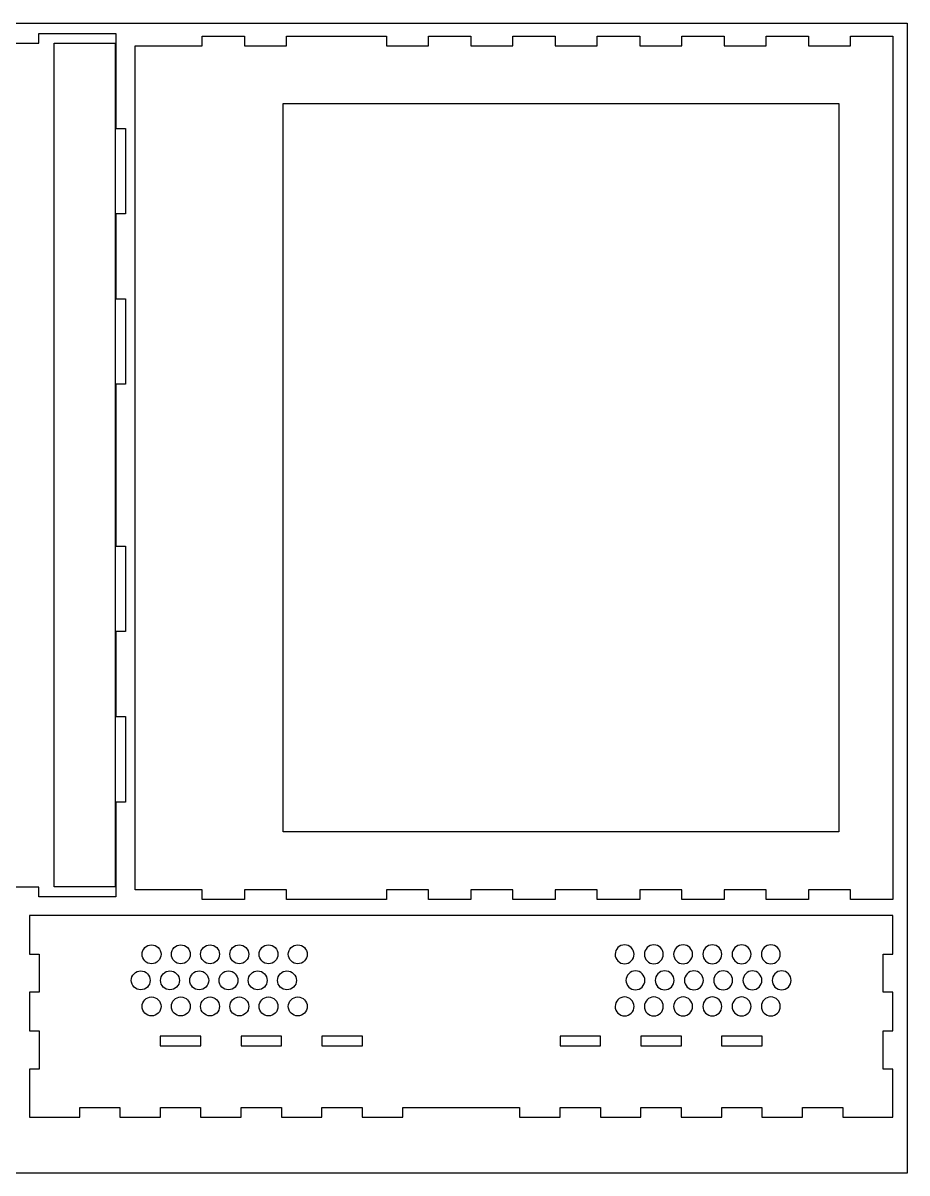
# Model space of a CAD drawing. Extents: x 10 to 3869, y -272 to 2204.
# Drawn here: x 1968 to 2429, y 93 to 692 of the extents above; entities that cross this region are included whole.
import ezdxf

# ---------------------------------------------------------------- set-up
doc = ezdxf.new("R2010")
doc.units = 0
doc.layers.add('Calque_1', color=7, linetype='CONTINUOUS')

msp = doc.modelspace()

# ---------------------------------------------------------------- linework, layer by layer
at = {"layer": 'Calque_1', "color": 3}
for p, q in [((1229.365139, 692.143719), (2428.865155, 692.143719)), ((2428.865155, 692.143719), (2428.865155, 92.643704)), ((1984.290242, 681.614536), (2016.102275, 681.614536)), ((1984.290242, 241.802433), (1984.290242, 681.614536)), ((2016.102275, 681.614536), (2016.102275, 241.802433)), ((2016.102275, 241.802433), (1984.290242, 241.802433)), ((2428.865155, 92.643704), (1229.365139, 92.643704))]:
    msp.add_line(p, q, dxfattribs=at)
at = {"layer": 'Calque_1', "color": 7}
for p, q in [((1976.352728, 681.614536), (1976.352728, 686.614526)), ((1976.352728, 686.614526), (2016.402715, 686.614526)), ((2016.402715, 686.614526), (2016.402715, 681.614536)), ((2061.456886, 680.264535), (2061.456886, 685.264537)), ((2061.456886, 685.264537), (2083.506887, 685.264537)), ((2083.506887, 685.264537), (2083.506884, 680.264535)), ((2105.406886, 680.264535), (2105.406883, 685.264537)), ((2105.406883, 685.264537), (2157.506887, 685.264537)), ((2157.506887, 685.264537), (2157.506887, 680.264535)), ((2179.406886, 680.264535), (2179.406889, 685.264537)), ((2179.406889, 685.264537), (2201.506888, 685.264537)), ((2201.506888, 685.264537), (2201.506888, 680.264535)), ((2223.40689, 680.264535), (2223.40689, 685.264537)), ((2223.40689, 685.264537), (2245.506888, 685.264537)), ((2245.506888, 685.264537), (2245.506888, 680.264535)), ((2267.40689, 680.264535), (2267.406887, 685.264537)), ((2267.406887, 685.264537), (2289.506891, 685.264537)), ((2289.506891, 685.264537), (2289.506891, 680.264535)), ((2311.40689, 680.264536), (2311.40689, 685.264537)), ((2311.40689, 685.264537), (2333.506892, 685.264537)), ((2333.506892, 685.264537), (2333.506892, 680.264535)), ((2355.406891, 680.264535), (2355.406891, 685.264537)), ((2355.406891, 685.264537), (2377.506893, 685.264537)), ((2377.506893, 685.264537), (2377.506893, 680.264535)), ((2399.406895, 680.264535), (2399.406892, 685.264537)), ((2399.406892, 685.264537), (2421.456895, 685.264537)), ((2421.456895, 685.264537), (2421.456895, 680.264535)), ((1936.452742, 681.614536), (1976.352728, 681.614536)), ((2016.402715, 681.614536), (2016.402715, 637.22007)), ((2026.456896, 240.264528), (2026.456896, 680.264535)), ((2026.456896, 680.264535), (2061.456886, 680.264535)), ((2083.506884, 680.264535), (2105.406886, 680.264535)), ((2157.506887, 680.264535), (2179.406886, 680.264535)), ((2201.506888, 680.264535), (2223.40689, 680.264535)), ((2245.506888, 680.264535), (2267.40689, 680.264535)), ((2289.506891, 680.264535), (2311.40689, 680.264536)), ((2333.506892, 680.264535), (2355.406891, 680.264535)), ((2377.506893, 680.264535), (2399.406895, 680.264535)), ((2421.456895, 680.264535), (2421.456895, 240.264528)), ((2103.661141, 270.414837), (2103.661141, 650.114197)), ((2103.661141, 650.114197), (2393.360481, 650.114197)), ((2393.360481, 650.114197), (2393.360481, 270.414837)), ((2016.402715, 637.22007), (2021.402705, 637.22007)), ((2021.402705, 637.22007), (2021.402705, 592.675638)), ((2021.402705, 592.675638), (2016.402715, 592.675638)), ((2016.402715, 592.675638), (2016.402715, 548.331205)), ((2016.402715, 548.331205), (2021.402705, 548.331205)), ((2021.402705, 548.331205), (2021.402705, 503.786772)), ((2021.402705, 503.786772), (2016.402715, 503.786772)), ((2016.402715, 503.786772), (2016.402715, 419.442313)), ((2016.402715, 419.442313), (2021.402705, 419.442313)), ((2021.402705, 419.442313), (2021.402705, 374.897855)), ((2021.402705, 374.897855), (2016.402715, 374.897855)), ((2016.402715, 374.897855), (2016.402715, 330.553394)), ((2016.402715, 330.553394), (2021.402705, 330.553394)), ((2021.402705, 330.553394), (2021.402705, 286.008964)), ((2021.402705, 286.008964), (2016.402715, 286.008964)), ((2016.402715, 286.008964), (2016.402715, 241.61455)), ((2393.360481, 270.414837), (2103.661141, 270.414837)), ((1976.352756, 241.61455), (1936.452742, 241.61455)), ((1976.352756, 236.614559), (1976.352756, 241.61455)), ((2016.402715, 241.61455), (2016.402715, 236.614559)), ((2061.456886, 240.264528), (2026.456896, 240.264528)), ((2061.456886, 235.26451), (2061.456886, 240.264528)), ((2105.406886, 240.264528), (2083.506884, 240.264528)), ((2083.506884, 240.264528), (2083.506887, 235.26451)), ((2105.406883, 235.26451), (2105.406886, 240.264528)), ((2179.406886, 240.264528), (2157.506887, 240.264528)), ((2157.506887, 240.264528), (2157.506887, 235.26451)), ((2179.406889, 235.26451), (2179.406886, 240.264528)), ((2223.40689, 240.264528), (2201.506888, 240.264528)), ((2201.506888, 240.264528), (2201.506888, 235.26451)), ((2223.40689, 235.26451), (2223.40689, 240.264528)), ((2267.40689, 240.264528), (2245.506888, 240.264528)), ((2245.506888, 240.264528), (2245.506888, 235.26451)), ((2267.406887, 235.26451), (2267.40689, 240.264528)), ((2311.40689, 240.264528), (2289.506891, 240.264528)), ((2289.506891, 240.264528), (2289.506891, 235.26451)), ((2311.40689, 235.26451), (2311.40689, 240.264528)), ((2355.406891, 240.264528), (2333.506892, 240.264528)), ((2333.506892, 240.264528), (2333.506892, 235.26451)), ((2355.406891, 235.26451), (2355.406891, 240.264528)), ((2399.406895, 240.264528), (2377.506893, 240.264528)), ((2377.506893, 240.264528), (2377.506893, 235.26451)), ((2399.406892, 235.26451), (2399.406895, 240.264528)), ((2421.456895, 240.264528), (2421.456895, 235.26451)), ((2016.402715, 236.614559), (1976.352756, 236.614559)), ((2083.506887, 235.26451), (2061.456886, 235.26451)), ((2157.506887, 235.26451), (2105.406883, 235.26451)), ((2201.506888, 235.26451), (2179.406889, 235.26451)), ((2245.506888, 235.26451), (2223.40689, 235.26451)), ((2289.506891, 235.26451), (2267.406887, 235.26451)), ((2333.506892, 235.26451), (2311.40689, 235.26451)), ((2377.506893, 235.26451), (2355.406891, 235.26451)), ((2421.456895, 235.26451), (2399.406892, 235.26451)), ((1976.456854, 226.797928), (1971.456864, 226.797928)), ((1971.456864, 226.797928), (1971.456864, 206.747929)), ((2416.456888, 226.797928), (1976.456854, 226.797928)), ((2421.456906, 226.797928), (2416.456888, 226.797928)), ((2421.456878, 206.747929), (2421.456906, 226.797928)), ((1971.456864, 206.747929), (1976.456854, 206.747929)), ((1976.456854, 206.747929), (1976.456854, 186.847932)), ((2030.103729, 206.657245), (2030.103729, 206.657245)), ((2045.350292, 206.657245), (2045.350292, 206.657245)), ((2060.596856, 206.657245), (2060.596856, 206.657245)), ((2075.843435, 206.657245), (2075.843435, 206.657245)), ((2091.09, 206.657245), (2091.09, 206.657245)), ((2106.336562, 206.657245), (2106.336562, 206.657245)), ((2286.577134, 206.657246), (2286.577134, 206.657246)), ((2301.823696, 206.657246), (2301.823696, 206.657246)), ((2317.070261, 206.657246), (2317.070261, 206.657246)), ((2332.31684, 206.657246), (2332.31684, 206.657246)), ((2347.563405, 206.657246), (2347.563405, 206.657246)), ((2362.809967, 206.657246), (2362.809967, 206.657246)), ((2416.456888, 186.847932), (2416.456888, 206.747929)), ((2416.456888, 206.747929), (2421.456878, 206.747929)), ((2024.459279, 193.06702), (2024.459279, 193.06702)), ((2039.705844, 193.06702), (2039.705844, 193.06702)), ((2054.952406, 193.06702), (2054.952406, 193.06702)), ((2070.198991, 193.06702), (2070.198991, 193.06702)), ((2085.445556, 193.06702), (2085.445556, 193.06702)), ((2100.692118, 193.06702), (2100.692118, 193.06702)), ((2292.221579, 193.067015), (2292.221579, 193.067015)), ((2307.468141, 193.067015), (2307.468141, 193.067015)), ((2322.714706, 193.067015), (2322.714706, 193.067015)), ((2337.961285, 193.067015), (2337.961285, 193.067015)), ((2353.20785, 193.067015), (2353.20785, 193.067015)), ((2368.454412, 193.067015), (2368.454412, 193.067015)), ((1976.456854, 186.847932), (1971.456864, 186.847932)), ((1971.456864, 186.847932), (1971.456864, 166.747924)), ((2421.456878, 186.847932), (2416.456888, 186.847932)), ((2421.456878, 166.747924), (2421.456878, 186.847932)), ((2030.103729, 179.476738), (2030.103729, 179.476738)), ((2045.350292, 179.476738), (2045.350292, 179.476738)), ((2060.596856, 179.476738), (2060.596856, 179.476738)), ((2075.843435, 179.476738), (2075.843435, 179.476738)), ((2091.09, 179.476738), (2091.09, 179.476738)), ((2106.336562, 179.476738), (2106.336562, 179.476738)), ((2286.577134, 179.476739), (2286.577134, 179.476739)), ((2301.823696, 179.476739), (2301.823696, 179.476739)), ((2317.070261, 179.476739), (2317.070261, 179.476739)), ((2332.31684, 179.476739), (2332.31684, 179.476739)), ((2347.563405, 179.476739), (2347.563405, 179.476739)), ((2362.809967, 179.476739), (2362.809967, 179.476739)), ((1971.456864, 166.747924), (1976.456854, 166.747924)), ((1976.456854, 166.747924), (1976.456854, 146.847954)), ((2039.56482, 163.91509), (2039.564792, 158.915128)), ((2060.717461, 163.915118), (2039.56482, 163.91509)), ((2060.717461, 158.915128), (2060.717461, 163.915118)), ((2081.670119, 163.91509), (2081.670091, 158.915128)), ((2102.822619, 163.915118), (2081.670119, 163.91509)), ((2102.822732, 158.915128), (2102.822619, 163.915118)), ((2123.775362, 163.91509), (2123.775334, 158.915128)), ((2144.927918, 163.915118), (2123.775362, 163.91509)), ((2144.928002, 158.915128), (2144.927918, 163.915118)), ((2247.985852, 163.91509), (2247.985824, 158.915128)), ((2269.138436, 163.915118), (2247.985852, 163.91509)), ((2269.138465, 158.9151), (2269.138436, 163.915118)), ((2311.243707, 163.915118), (2290.091095, 163.91509)), ((2290.091095, 163.91509), (2290.091095, 158.915128)), ((2311.243735, 158.9151), (2311.243707, 163.915118)), ((2353.348978, 163.915118), (2332.196309, 163.915118)), ((2332.196309, 163.915118), (2332.196337, 158.915128)), ((2353.348978, 158.9151), (2353.348978, 163.915118)), ((2416.456888, 146.847954), (2416.456888, 166.747924)), ((2416.456888, 166.747924), (2421.456878, 166.747924)), ((2039.564792, 158.915128), (2060.717461, 158.915128)), ((2081.670091, 158.915128), (2102.822732, 158.915128)), ((2123.775334, 158.915128), (2144.928002, 158.915128)), ((2247.985824, 158.915128), (2269.138465, 158.9151)), ((2290.091095, 158.915128), (2311.243735, 158.9151)), ((2332.196337, 158.915128), (2353.348978, 158.9151)), ((1976.456854, 146.847954), (1971.456864, 146.847954)), ((1971.456864, 146.847954), (1971.456864, 121.797938)), ((2421.456906, 146.847954), (2416.456888, 146.847954)), ((1997.559485, 121.797938), (1997.559485, 126.797928)), ((1997.559485, 126.797928), (2018.512143, 126.797928)), ((2018.512143, 126.797928), (2018.512143, 121.797938)), ((2039.664727, 121.797938), (2039.664727, 126.797928)), ((2039.664727, 126.797928), (2060.617385, 126.797928)), ((2060.617385, 126.797928), (2060.617385, 121.797938)), ((2081.769998, 121.797938), (2081.769998, 126.797928)), ((2081.769998, 126.797928), (2102.722628, 126.797928)), ((2102.722628, 126.797928), (2102.722628, 121.797938)), ((2123.875268, 121.797938), (2123.875268, 126.797928)), ((2123.875268, 126.797928), (2144.827898, 126.797928)), ((2144.827898, 126.797928), (2144.827898, 121.797938)), ((2165.980539, 121.797938), (2165.980539, 126.797928)), ((2165.980539, 126.797928), (2226.933175, 126.797928)), ((2226.933175, 126.797928), (2226.933175, 121.797938)), ((2248.085815, 121.797938), (2248.085815, 126.797928)), ((2248.085815, 126.797928), (2269.038445, 126.797928)), ((2269.038445, 126.797928), (2269.038445, 121.797938)), ((2290.191029, 121.797938), (2290.191029, 126.797928)), ((2290.191029, 126.797928), (2311.143688, 126.797928)), ((2311.143688, 126.797928), (2311.143688, 121.797938)), ((2332.2963, 121.797938), (2332.2963, 126.797928)), ((2332.2963, 126.797928), (2353.248958, 126.797928)), ((2353.248958, 126.797928), (2353.248958, 121.797938)), ((2374.401599, 121.797938), (2374.401599, 126.797928)), ((2374.401599, 126.797928), (2395.354229, 126.797928)), ((2395.354229, 126.797928), (2395.354229, 121.797938)), ((2018.512143, 121.797938), (2039.664727, 121.797938)), ((2060.617385, 121.797938), (2081.769998, 121.797938)), ((2102.722628, 121.797938), (2123.875268, 121.797938)), ((2144.827898, 121.797938), (2165.980539, 121.797938)), ((2226.933175, 121.797938), (2248.085815, 121.797938)), ((2269.038445, 121.797938), (2290.191029, 121.797938)), ((2311.143688, 121.797938), (2332.2963, 121.797938)), ((2353.248958, 121.797938), (2374.401599, 121.797938))]:
    msp.add_line(p, q, dxfattribs=at)
for points in [[(2030.103729, 206.657245), (2030.10373, 209.380468), (2032.311338, 211.588076), (2035.034561, 211.588077)], [(2035.034561, 211.588077), (2037.757784, 211.588076), (2039.965392, 209.380468), (2039.965393, 206.657245)], [(2045.350292, 206.657245), (2045.350292, 209.380468), (2047.5579, 211.588076), (2050.281123, 211.588077)], [(2050.281123, 211.588077), (2051.588861, 211.588077), (2052.843038, 211.068581), (2053.767749, 210.14387)], [(2053.767749, 210.14387), (2054.69246, 209.21916), (2055.211957, 207.964983), (2055.211957, 206.657245)], [(2060.596856, 206.657245), (2060.596857, 209.380468), (2062.804465, 211.588076), (2065.527688, 211.588077)], [(2065.527688, 211.588077), (2068.250911, 211.588076), (2070.458519, 209.380468), (2070.45852, 206.657245)], [(2075.843435, 206.657245), (2075.843436, 209.380468), (2078.051044, 211.588076), (2080.774267, 211.588077)], [(2080.774267, 211.588077), (2082.082005, 211.588077), (2083.336182, 211.068581), (2084.260893, 210.14387)], [(2084.260893, 210.14387), (2085.185604, 209.21916), (2085.705101, 207.964983), (2085.705101, 206.657245)], [(2091.09, 206.657245), (2091.090001, 209.380468), (2093.297609, 211.588076), (2096.020832, 211.588077)], [(2096.020832, 211.588077), (2098.744055, 211.588076), (2100.951663, 209.380468), (2100.951663, 206.657245)], [(2106.336562, 206.657245), (2106.336563, 209.380468), (2108.544171, 211.588076), (2111.267394, 211.588077)], [(2111.267394, 211.588077), (2113.990617, 211.588076), (2116.198225, 209.380468), (2116.198225, 206.657245)], [(2281.646303, 211.588077), (2278.92308, 211.588077), (2276.715472, 209.380468), (2276.715471, 206.657246)], [(2286.577134, 206.657246), (2286.577134, 209.380468), (2284.369526, 211.588077), (2281.646303, 211.588077)], [(2296.892865, 211.588077), (2294.169642, 211.588077), (2291.962034, 209.380468), (2291.962033, 206.657246)], [(2301.823696, 206.657246), (2301.823696, 209.380468), (2299.616088, 211.588077), (2296.892865, 211.588077)], [(2308.652804, 210.143871), (2307.728093, 209.21916), (2307.208596, 207.964984), (2307.208595, 206.657246)], [(2312.13943, 211.588077), (2310.831691, 211.588078), (2309.577515, 211.068581), (2308.652804, 210.143871)], [(2317.070261, 206.657246), (2317.070261, 209.380468), (2314.862653, 211.588077), (2312.13943, 211.588077)], [(2327.386009, 211.588077), (2324.662786, 211.588077), (2322.455178, 209.380468), (2322.455177, 206.657246)], [(2332.31684, 206.657246), (2332.31684, 209.380468), (2330.109232, 211.588077), (2327.386009, 211.588077)], [(2339.145948, 210.143871), (2338.221237, 209.21916), (2337.701739, 207.964984), (2337.701739, 206.657246)], [(2342.632574, 211.588077), (2341.324835, 211.588078), (2340.070658, 211.068581), (2339.145948, 210.143871)], [(2347.563405, 206.657246), (2347.563405, 209.380468), (2345.355796, 211.588077), (2342.632574, 211.588077)], [(2357.879136, 211.588077), (2355.155913, 211.588077), (2352.948304, 209.380468), (2352.948304, 206.657246)], [(2362.809967, 206.657246), (2362.809967, 209.380468), (2360.602358, 211.588077), (2357.879136, 211.588077)], [(2031.547934, 203.170615), (2030.623223, 204.095327), (2030.103727, 205.349506), (2030.103729, 206.657245)], [(2039.965393, 206.657245), (2039.965395, 205.349506), (2039.445899, 204.095327), (2038.521188, 203.170615)], [(2046.794496, 203.170615), (2045.869785, 204.095327), (2045.35029, 205.349506), (2045.350292, 206.657245)], [(2055.211957, 206.657245), (2055.21196, 205.349505), (2054.692463, 204.095327), (2053.767752, 203.170614)], [(2062.041061, 203.170615), (2061.11635, 204.095327), (2060.596854, 205.349506), (2060.596856, 206.657245)], [(2070.45852, 206.657245), (2070.458522, 205.349506), (2069.939026, 204.095327), (2069.014315, 203.170615)], [(2077.28764, 203.170615), (2076.362929, 204.095327), (2075.843433, 205.349506), (2075.843435, 206.657245)], [(2085.705101, 206.657245), (2085.705103, 205.349505), (2085.185607, 204.095327), (2084.260896, 203.170614)], [(2092.534205, 203.170615), (2091.609494, 204.095327), (2091.089998, 205.349506), (2091.09, 206.657245)], [(2100.951663, 206.657245), (2100.951665, 205.349506), (2100.43217, 204.095327), (2099.507459, 203.170615)], [(2107.780767, 203.170615), (2106.856056, 204.095327), (2106.33656, 205.349506), (2106.336562, 206.657245)], [(2116.198225, 206.657245), (2116.198227, 205.349506), (2115.678732, 204.095327), (2114.754021, 203.170615)], [(2276.715471, 206.657246), (2276.715469, 205.349506), (2277.234965, 204.095328), (2278.159676, 203.170616)], [(2285.13293, 203.170616), (2286.05764, 204.095328), (2286.577136, 205.349506), (2286.577134, 206.657246)], [(2291.962033, 206.657246), (2291.962031, 205.349506), (2292.481527, 204.095328), (2293.406238, 203.170616)], [(2300.379492, 203.170616), (2301.304202, 204.095328), (2301.823698, 205.349506), (2301.823696, 206.657246)], [(2307.208595, 206.657246), (2307.208593, 205.349506), (2307.72809, 204.095327), (2308.652801, 203.170615)], [(2315.626057, 203.170616), (2316.550767, 204.095328), (2317.070263, 205.349506), (2317.070261, 206.657246)], [(2322.455177, 206.657246), (2322.455175, 205.349506), (2322.974671, 204.095328), (2323.899381, 203.170616)], [(2330.872636, 203.170616), (2331.797346, 204.095328), (2332.316842, 205.349506), (2332.31684, 206.657246)], [(2337.701739, 206.657246), (2337.701737, 205.349506), (2338.221233, 204.095327), (2339.145945, 203.170615)], [(2346.119201, 203.170616), (2347.043911, 204.095328), (2347.563407, 205.349506), (2347.563405, 206.657246)], [(2352.948304, 206.657246), (2352.948302, 205.349506), (2353.467798, 204.095328), (2354.392508, 203.170616)], [(2361.365763, 203.170616), (2362.290473, 204.095328), (2362.809969, 205.349506), (2362.809967, 206.657246)], [(2025.903488, 196.553646), (2026.828198, 197.478356), (2028.082375, 197.997852), (2029.390114, 197.997852)], [(2029.390114, 197.997852), (2032.113337, 197.997852), (2034.320945, 195.790243), (2034.320945, 193.06702)], [(2035.034561, 201.726405), (2033.726822, 201.726405), (2032.472644, 202.245903), (2031.547934, 203.170615)], [(2038.521188, 203.170615), (2037.596478, 202.245903), (2036.3423, 201.726405), (2035.034561, 201.726405)], [(2039.705844, 193.06702), (2039.705845, 195.790243), (2041.913453, 197.997852), (2044.636676, 197.997852)], [(2044.636676, 197.997852), (2047.359899, 197.997852), (2049.567507, 195.790243), (2049.567507, 193.06702)], [(2050.281123, 201.726405), (2048.973384, 201.726405), (2047.719206, 202.245903), (2046.794496, 203.170615)], [(2053.767752, 203.170614), (2052.843041, 202.245902), (2051.588863, 201.726404), (2050.281123, 201.726405)], [(2056.396615, 196.553646), (2057.321325, 197.478356), (2058.575502, 197.997852), (2059.883241, 197.997852)], [(2059.883241, 197.997852), (2062.606463, 197.997852), (2064.814072, 195.790243), (2064.814072, 193.06702)], [(2065.527688, 201.726405), (2064.219949, 201.726405), (2062.965771, 202.245903), (2062.041061, 203.170615)], [(2069.014315, 203.170615), (2068.089605, 202.245903), (2066.835427, 201.726405), (2065.527688, 201.726405)], [(2071.643199, 196.553646), (2072.56791, 197.478356), (2073.822087, 197.997852), (2075.129825, 197.997852)], [(2075.129825, 197.997852), (2077.853048, 197.997852), (2080.060656, 195.790243), (2080.060657, 193.06702)], [(2080.774267, 201.726405), (2079.466528, 201.726405), (2078.21235, 202.245903), (2077.28764, 203.170615)], [(2084.260896, 203.170614), (2083.336185, 202.245902), (2082.082007, 201.726404), (2080.774267, 201.726405)], [(2085.445556, 193.06702), (2085.445556, 195.790243), (2087.653164, 197.997852), (2090.376387, 197.997852)], [(2090.376387, 197.997852), (2093.09961, 197.997852), (2095.307218, 195.790243), (2095.307219, 193.06702)], [(2096.020832, 201.726405), (2094.713093, 201.726405), (2093.458915, 202.245903), (2092.534205, 203.170615)], [(2099.507459, 203.170615), (2098.582749, 202.245903), (2097.328571, 201.726405), (2096.020832, 201.726405)], [(2100.692118, 193.06702), (2100.692118, 195.790243), (2102.899726, 197.997852), (2105.622949, 197.997852)], [(2105.622949, 197.997852), (2106.930688, 197.997852), (2108.184864, 197.478356), (2109.109575, 196.553646)], [(2111.267394, 201.726405), (2109.959655, 201.726405), (2108.705477, 202.245903), (2107.780767, 203.170615)], [(2114.754021, 203.170615), (2113.829311, 202.245903), (2112.575133, 201.726405), (2111.267394, 201.726405)], [(2278.159676, 203.170616), (2279.084386, 202.245904), (2280.338564, 201.726406), (2281.646303, 201.726406)], [(2281.646303, 201.726406), (2282.954042, 201.726406), (2284.208219, 202.245904), (2285.13293, 203.170616)], [(2287.290747, 197.997832), (2284.56753, 197.997832), (2282.359924, 195.790232), (2282.359916, 193.067015)], [(2292.221579, 193.067015), (2292.221571, 195.790232), (2290.013965, 197.997832), (2287.290747, 197.997832)], [(2293.406238, 203.170616), (2294.330948, 202.245904), (2295.585126, 201.726406), (2296.892865, 201.726406)], [(2296.892865, 201.726406), (2298.200604, 201.726406), (2299.454781, 202.245904), (2300.379492, 203.170616)], [(2302.537309, 197.997832), (2299.814092, 197.997832), (2297.606486, 195.790232), (2297.606478, 193.067015)], [(2307.468141, 193.067015), (2307.468133, 195.790232), (2305.260527, 197.997832), (2302.537309, 197.997832)], [(2308.652801, 203.170615), (2309.577512, 202.245903), (2310.83169, 201.726405), (2312.13943, 201.726406)], [(2312.13943, 201.726406), (2313.447169, 201.726406), (2314.701346, 202.245904), (2315.626057, 203.170616)], [(2317.783874, 197.997832), (2315.060656, 197.997833), (2312.853048, 195.790233), (2312.85304, 193.067015)], [(2322.714706, 193.067015), (2322.714698, 195.790232), (2320.507092, 197.997832), (2317.783874, 197.997832)], [(2323.899381, 203.170616), (2324.824092, 202.245904), (2326.078269, 201.726406), (2327.386009, 201.726406)], [(2327.386009, 201.726406), (2328.693748, 201.726406), (2329.947925, 202.245904), (2330.872636, 203.170616)], [(2333.030453, 197.997832), (2330.307236, 197.997832), (2328.09963, 195.790232), (2328.099622, 193.067015)], [(2337.961285, 193.067015), (2337.961277, 195.790232), (2335.753671, 197.997832), (2333.030453, 197.997832)], [(2339.145945, 203.170615), (2340.070656, 202.245903), (2341.324834, 201.726405), (2342.632574, 201.726406)], [(2342.632574, 201.726406), (2343.940313, 201.726406), (2345.19449, 202.245904), (2346.119201, 203.170616)], [(2348.277018, 197.997832), (2345.5538, 197.997833), (2343.346192, 195.790233), (2343.346184, 193.067015)], [(2353.20785, 193.067015), (2353.207841, 195.790232), (2351.000235, 197.997832), (2348.277018, 197.997832)], [(2354.392508, 203.170616), (2355.317219, 202.245904), (2356.571396, 201.726406), (2357.879136, 201.726406)], [(2357.879136, 201.726406), (2359.186875, 201.726406), (2360.441052, 202.245904), (2361.365763, 203.170616)], [(2363.52358, 197.997832), (2360.800363, 197.997832), (2358.592757, 195.790232), (2358.592749, 193.067015)], [(2368.454412, 193.067015), (2368.454403, 195.790232), (2366.246798, 197.997832), (2363.52358, 197.997832)], [(2024.459279, 193.06702), (2024.459279, 194.374759), (2024.978777, 195.628935), (2025.903488, 196.553646)], [(2029.390114, 188.136192), (2026.666891, 188.136191), (2024.459281, 190.343798), (2024.459279, 193.06702)], [(2034.320945, 193.06702), (2034.320943, 190.343799), (2032.113335, 188.136192), (2029.390114, 188.136192)], [(2044.636676, 188.136192), (2041.913454, 188.136192), (2039.705846, 190.343799), (2039.705844, 193.06702)], [(2049.567507, 193.06702), (2049.567505, 190.343799), (2047.359897, 188.136192), (2044.636676, 188.136192)], [(2054.952406, 193.06702), (2054.952406, 194.374759), (2055.471904, 195.628935), (2056.396615, 196.553646)], [(2059.883241, 188.136192), (2057.160018, 188.136191), (2054.952408, 190.343798), (2054.952406, 193.06702)], [(2064.814072, 193.06702), (2064.81407, 190.343799), (2062.606462, 188.136192), (2059.883241, 188.136192)], [(2070.198991, 193.06702), (2070.198991, 194.374759), (2070.718488, 195.628935), (2071.643199, 196.553646)], [(2075.129825, 188.136192), (2072.406602, 188.136191), (2070.198993, 190.343798), (2070.198991, 193.06702)], [(2080.060657, 193.06702), (2080.060655, 190.343799), (2077.853047, 188.136192), (2075.129825, 188.136192)], [(2090.376387, 188.136192), (2087.653165, 188.136192), (2085.445558, 190.343799), (2085.445556, 193.06702)], [(2095.307219, 193.06702), (2095.307217, 190.343799), (2093.099609, 188.136192), (2090.376387, 188.136192)], [(2105.622949, 188.136192), (2102.899728, 188.136192), (2100.69212, 190.343799), (2100.692118, 193.06702)], [(2110.553784, 193.06702), (2110.553782, 190.343798), (2108.346172, 188.136191), (2105.622949, 188.136192)], [(2109.109575, 196.553646), (2110.034286, 195.628935), (2110.553783, 194.374759), (2110.553784, 193.06702)], [(2282.359916, 193.067015), (2282.359912, 191.759275), (2282.879408, 190.505095), (2283.804118, 189.580381)], [(2290.777377, 189.580381), (2291.702087, 190.505095), (2292.221582, 191.759275), (2292.221579, 193.067015)], [(2297.606478, 193.067015), (2297.606474, 191.759275), (2298.12597, 190.505095), (2299.05068, 189.580381)], [(2306.023939, 189.580381), (2306.948649, 190.505095), (2307.468144, 191.759275), (2307.468141, 193.067015)], [(2312.85304, 193.067015), (2312.853036, 191.759274), (2313.372532, 190.505094), (2314.297243, 189.58038)], [(2321.270503, 189.580381), (2322.195214, 190.505095), (2322.714709, 191.759275), (2322.714706, 193.067015)], [(2328.099622, 193.067015), (2328.099618, 191.759275), (2328.619113, 190.505095), (2329.543824, 189.580381)], [(2336.517082, 189.580381), (2337.441793, 190.505095), (2337.961288, 191.759275), (2337.961285, 193.067015)], [(2343.346184, 193.067015), (2343.34618, 191.759274), (2343.865676, 190.505094), (2344.790387, 189.58038)], [(2351.763647, 189.580381), (2352.688358, 190.505095), (2353.207853, 191.759275), (2353.20785, 193.067015)], [(2358.592749, 193.067015), (2358.592745, 191.759275), (2359.11224, 190.505095), (2360.036951, 189.580381)], [(2367.010209, 189.580381), (2367.93492, 190.505095), (2368.454415, 191.759275), (2368.454412, 193.067015)], [(2283.804118, 189.580381), (2284.728829, 188.655668), (2285.983007, 188.136169), (2287.290747, 188.136169)], [(2287.290747, 188.136169), (2288.598488, 188.136169), (2289.852666, 188.655668), (2290.777377, 189.580381)], [(2299.05068, 189.580381), (2299.975391, 188.655668), (2301.229569, 188.136169), (2302.537309, 188.136169)], [(2302.537309, 188.136169), (2303.84505, 188.136169), (2305.099228, 188.655668), (2306.023939, 189.580381)], [(2314.297243, 189.58038), (2315.221955, 188.655667), (2316.476134, 188.136169), (2317.783874, 188.136169)], [(2317.783874, 188.136169), (2319.091614, 188.136169), (2320.345793, 188.655668), (2321.270503, 189.580381)], [(2329.543824, 189.580381), (2330.468535, 188.655668), (2331.722713, 188.136169), (2333.030453, 188.136169)], [(2333.030453, 188.136169), (2334.338193, 188.136169), (2335.592372, 188.655668), (2336.517082, 189.580381)], [(2344.790387, 189.58038), (2345.715098, 188.655667), (2346.969277, 188.136169), (2348.277018, 188.136169)], [(2348.277018, 188.136169), (2349.584758, 188.136169), (2350.838937, 188.655668), (2351.763647, 189.580381)], [(2360.036951, 189.580381), (2360.961662, 188.655668), (2362.21584, 188.136169), (2363.52358, 188.136169)], [(2363.52358, 188.136169), (2364.83132, 188.136169), (2366.085499, 188.655668), (2367.010209, 189.580381)], [(2030.103729, 179.476738), (2030.103738, 182.199956), (2032.311344, 184.407555), (2035.034561, 184.407556)], [(2035.034561, 184.407556), (2037.757778, 184.407555), (2039.965384, 182.199956), (2039.965393, 179.476738)], [(2045.350292, 179.476738), (2045.3503, 182.199956), (2047.557906, 184.407555), (2050.281123, 184.407556)], [(2050.281123, 184.407556), (2053.004342, 184.407557), (2055.211949, 182.199957), (2055.211957, 179.476738)], [(2060.596856, 179.476738), (2060.596865, 182.199956), (2062.804471, 184.407555), (2065.527688, 184.407556)], [(2065.527688, 184.407556), (2068.250905, 184.407555), (2070.458511, 182.199956), (2070.45852, 179.476738)], [(2075.843435, 179.476738), (2075.843444, 182.199956), (2078.05105, 184.407555), (2080.774267, 184.407556)], [(2080.774267, 184.407556), (2083.497485, 184.407557), (2085.705093, 182.199957), (2085.705101, 179.476738)], [(2091.09, 179.476738), (2091.090009, 182.199956), (2093.297614, 184.407555), (2096.020832, 184.407556)], [(2096.020832, 184.407556), (2098.744049, 184.407555), (2100.951655, 182.199956), (2100.951663, 179.476738)], [(2106.336562, 179.476738), (2106.336571, 182.199956), (2108.544177, 184.407555), (2111.267394, 184.407556)], [(2111.267394, 184.407556), (2113.990611, 184.407555), (2116.198217, 182.199956), (2116.198225, 179.476738)], [(2281.646303, 184.407556), (2278.923085, 184.407556), (2276.715479, 182.199956), (2276.715471, 179.476739)], [(2286.577134, 179.476739), (2286.577126, 182.199956), (2284.36952, 184.407556), (2281.646303, 184.407556)], [(2296.892865, 184.407556), (2294.169647, 184.407556), (2291.962041, 182.199956), (2291.962033, 179.476739)], [(2301.823696, 179.476739), (2301.823688, 182.199956), (2299.616082, 184.407556), (2296.892865, 184.407556)], [(2312.13943, 184.407556), (2309.416211, 184.407557), (2307.208604, 182.199957), (2307.208595, 179.476739)], [(2317.070261, 179.476739), (2317.070253, 182.199956), (2314.862647, 184.407556), (2312.13943, 184.407556)], [(2327.386009, 184.407556), (2324.662791, 184.407556), (2322.455185, 182.199956), (2322.455177, 179.476739)], [(2332.31684, 179.476739), (2332.316832, 182.199956), (2330.109226, 184.407556), (2327.386009, 184.407556)], [(2342.632574, 184.407556), (2339.909355, 184.407557), (2337.701747, 182.199957), (2337.701739, 179.476739)], [(2347.563405, 179.476739), (2347.563397, 182.199956), (2345.355791, 184.407556), (2342.632574, 184.407556)], [(2357.879136, 184.407556), (2355.155918, 184.407556), (2352.948312, 182.199956), (2352.948304, 179.476739)], [(2362.809967, 179.476739), (2362.809959, 182.199956), (2360.602353, 184.407556), (2357.879136, 184.407556)], [(2031.547932, 175.990105), (2030.623221, 176.914818), (2030.103726, 178.168998), (2030.103729, 179.476738)], [(2035.034561, 174.545893), (2033.726821, 174.545893), (2032.472643, 175.065392), (2031.547932, 175.990105)], [(2038.52119, 175.990105), (2037.59648, 175.065392), (2036.342301, 174.545893), (2035.034561, 174.545893)], [(2039.965393, 179.476738), (2039.965396, 178.168998), (2039.445901, 176.914818), (2038.52119, 175.990105)], [(2046.794494, 175.990105), (2045.869783, 176.914818), (2045.350288, 178.168998), (2045.350292, 179.476738)], [(2050.281123, 174.545893), (2048.973383, 174.545893), (2047.719205, 175.065392), (2046.794494, 175.990105)], [(2053.767754, 175.990104), (2052.843043, 175.065391), (2051.588864, 174.545892), (2050.281123, 174.545893)], [(2055.211957, 179.476738), (2055.211961, 178.168997), (2054.692465, 176.914817), (2053.767754, 175.990104)], [(2062.041059, 175.990105), (2061.116348, 176.914818), (2060.596853, 178.168998), (2060.596856, 179.476738)], [(2065.527688, 174.545893), (2064.219948, 174.545893), (2062.965769, 175.065392), (2062.041059, 175.990105)], [(2069.014317, 175.990105), (2068.089606, 175.065392), (2066.835428, 174.545893), (2065.527688, 174.545893)], [(2070.45852, 179.476738), (2070.458523, 178.168998), (2069.939028, 176.914818), (2069.014317, 175.990105)], [(2077.287638, 175.990105), (2076.362927, 176.914818), (2075.843432, 178.168998), (2075.843435, 179.476738)], [(2080.774267, 174.545893), (2079.466527, 174.545893), (2078.212348, 175.065392), (2077.287638, 175.990105)], [(2084.260898, 175.990104), (2083.336187, 175.065391), (2082.082008, 174.545892), (2080.774267, 174.545893)], [(2085.705101, 179.476738), (2085.705105, 178.168997), (2085.185609, 176.914817), (2084.260898, 175.990104)], [(2092.534203, 175.990105), (2091.609492, 176.914818), (2091.089997, 178.168998), (2091.09, 179.476738)], [(2096.020832, 174.545893), (2094.713092, 174.545893), (2093.458913, 175.065392), (2092.534203, 175.990105)], [(2099.507461, 175.990105), (2098.58275, 175.065392), (2097.328572, 174.545893), (2096.020832, 174.545893)], [(2100.951663, 179.476738), (2100.951667, 178.168998), (2100.432172, 176.914818), (2099.507461, 175.990105)], [(2107.780765, 175.990105), (2106.856054, 176.914818), (2106.336559, 178.168998), (2106.336562, 179.476738)], [(2111.267394, 174.545893), (2109.959654, 174.545893), (2108.705475, 175.065392), (2107.780765, 175.990105)], [(2114.754023, 175.990105), (2113.829312, 175.065392), (2112.575134, 174.545893), (2111.267394, 174.545893)], [(2116.198225, 179.476738), (2116.198229, 178.168998), (2115.678734, 176.914818), (2114.754023, 175.990105)], [(2276.715471, 179.476739), (2276.715468, 178.168999), (2277.234963, 176.914819), (2278.159674, 175.990105)], [(2278.159674, 175.990105), (2279.084384, 175.065392), (2280.338563, 174.545893), (2281.646303, 174.545893)], [(2281.646303, 174.545893), (2282.954043, 174.545893), (2284.208221, 175.065392), (2285.132932, 175.990105)], [(2285.132932, 175.990105), (2286.057643, 176.914819), (2286.577138, 178.168999), (2286.577134, 179.476739)], [(2291.962033, 179.476739), (2291.96203, 178.168999), (2292.481525, 176.914819), (2293.406236, 175.990105)], [(2293.406236, 175.990105), (2294.330946, 175.065392), (2295.585125, 174.545893), (2296.892865, 174.545893)], [(2296.892865, 174.545893), (2298.200605, 174.545893), (2299.454783, 175.065392), (2300.379494, 175.990105)], [(2300.379494, 175.990105), (2301.304205, 176.914819), (2301.8237, 178.168999), (2301.823696, 179.476739)], [(2307.208595, 179.476739), (2307.208592, 178.168998), (2307.728087, 176.914818), (2308.652799, 175.990104)], [(2308.652799, 175.990104), (2309.57751, 175.065391), (2310.831689, 174.545893), (2312.13943, 174.545893)], [(2312.13943, 174.545893), (2313.44717, 174.545893), (2314.701348, 175.065392), (2315.626059, 175.990105)], [(2315.626059, 175.990105), (2316.55077, 176.914819), (2317.070265, 178.168999), (2317.070261, 179.476739)], [(2322.455177, 179.476739), (2322.455174, 178.168999), (2322.974669, 176.914819), (2323.899379, 175.990105)], [(2323.899379, 175.990105), (2324.82409, 175.065392), (2326.078268, 174.545893), (2327.386009, 174.545893)], [(2327.386009, 174.545893), (2328.693749, 174.545893), (2329.947927, 175.065392), (2330.872638, 175.990105)], [(2330.872638, 175.990105), (2331.797348, 176.914819), (2332.316844, 178.168999), (2332.31684, 179.476739)], [(2337.701739, 179.476739), (2337.701736, 178.168998), (2338.221231, 176.914818), (2339.145943, 175.990104)], [(2339.145943, 175.990104), (2340.070654, 175.065391), (2341.324833, 174.545893), (2342.632574, 174.545893)], [(2342.632574, 174.545893), (2343.940314, 174.545893), (2345.194492, 175.065392), (2346.119203, 175.990105)], [(2346.119203, 175.990105), (2347.043913, 176.914819), (2347.563409, 178.168999), (2347.563405, 179.476739)], [(2352.948304, 179.476739), (2352.9483, 178.168999), (2353.467796, 176.914819), (2354.392506, 175.990105)], [(2354.392506, 175.990105), (2355.317217, 175.065392), (2356.571395, 174.545893), (2357.879136, 174.545893)], [(2357.879136, 174.545893), (2359.186876, 174.545893), (2360.441054, 175.065392), (2361.365765, 175.990105)], [(2361.365765, 175.990105), (2362.290475, 176.914819), (2362.809971, 178.168999), (2362.809967, 179.476739)], [(2421.456878, 121.797938), (2421.456878, 130.147962), (2421.456878, 138.497958), (2421.456906, 146.847954)], [(1971.456864, 121.797938), (1980.157747, 121.797938), (1988.858602, 121.797938), (1997.559485, 121.797938)], [(2395.354229, 121.797938), (2404.055084, 121.797938), (2412.755967, 121.797938), (2421.456878, 121.797938)]]:
    msp.add_open_spline(points, degree=3, dxfattribs=at)

doc.saveas('drawing.dxf')
